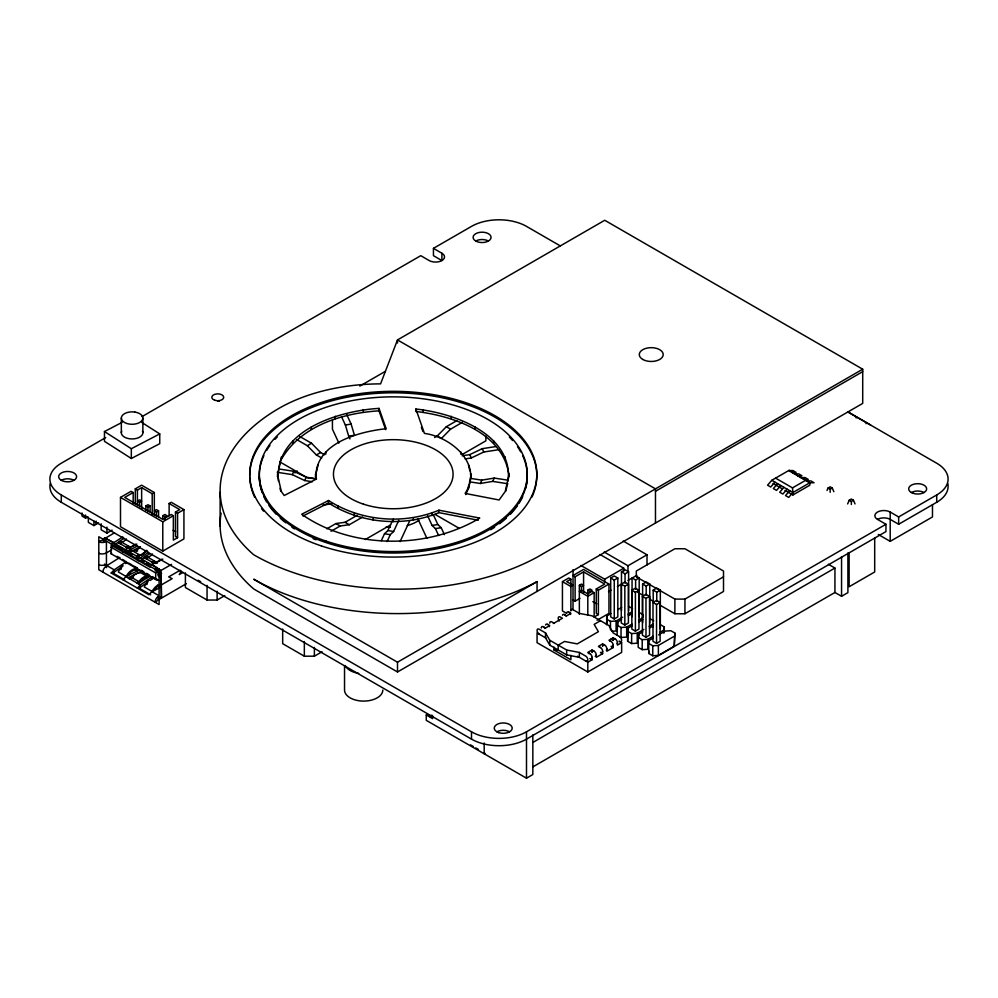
<?xml version="1.0" encoding="UTF-8"?>
<svg xmlns="http://www.w3.org/2000/svg" width="998" height="998" viewBox="0 0 998 998"><rect width="100%" height="100%" fill="white"/><g stroke="black" fill="none" stroke-linecap="round" stroke-linejoin="round"><path stroke-width="1.5" d="M153.23 577.206L158.595 580.3L155.7 579.526L110.878 553.641L111.651 544.209M155.7 579.526L155.7 572.977L158.595 571.318L158.595 574.312M159.705 572.228L161.614 573.326L160.578 574.199L161.214 575.409L159.106 576.632L158.383 575.996A5.876 3.393 0 0 1 159.705 572.228L159.081 570.844A5.876 3.393 -60 0 1 155.152 570.108L154.964 569.172L157.073 567.949L157.809 569.11L159.081 568.648L159.081 570.844M102.769 572.041L102.956 570.881A5.876 3.393 -60 0 1 106.886 565.616L114.209 569.846L114.209 572.041L112.936 573.052L111.202 572.989L114.209 569.846L126.534 561.537M856.371 416.815L856.184 417.975M866.276 422.528L866.077 423.688M606.485 624.773L607.096 615.816L611.05 613.533M617.051 635.152L617.662 621.929L621.629 619.633M643.847 629.414L637.235 633.231L637.235 643.211L631.622 643.56L627.63 641.252L627.63 631.272L628.241 628.029L632.196 625.746M627.63 641.252L628.241 628.029M653.104 636.275L647.814 639.331L647.814 649.311L642.201 649.661L638.196 647.353L638.196 637.373L638.807 634.129L642.774 631.846M658.63 634.89L665.242 631.073L670.868 630.724L674.86 633.031L674.249 646.255L658.381 655.412L652.767 655.773L648.775 653.465L648.775 643.485L649.386 640.242L653.353 637.947M648.775 653.465L649.174 651.295M663.682 633.019L664.281 626.931L660.289 624.623M674.249 646.255L674.86 633.031M278.38 480.974C273.951 430.587 338.983 410.689 379.015 408.394L386.164 428.691C357.92 431.835 313.946 443.574 315.917 479.065M277.394 476.645L281.349 456.897M315.368 476.645L318.025 465.006M509.142 474.212L505.2 491.527L499.125 499.986L465.105 493.411C483.943 464.868 451.657 436.974 424.437 433.394L415.867 409.03C453.504 413.01 513.097 433.781 508.157 480.974M465.679 494.596L468.524 488.284L471.181 474.212M505.861 491.078L507.495 483.868M158.383 584.778L158.744 587.834L161.214 586.836M158.383 596.205L157.921 597.528L159.106 599.486L186.352 583.68M826.993 490.48L828.053 488.034L830.161 486.812L832.282 488.034L833.866 491.702M847.639 503.915L849.223 500.248L851.344 499.025L853.452 500.248L855.037 503.915M277.207 472.291L292.289 474.624L293.836 471.293L306.249 477.219L315.493 478.641M292.289 474.624L304.702 480.549L306.249 477.219M381.286 540.716L384.517 533.755L387.848 530.587L392.351 520.881M387.062 541.615L390.293 534.641L393.624 531.485L398.776 520.382M400.061 541.64L409.716 520.831M469.509 481.809L480.288 483.481L481.834 480.15L494.26 478.067L507.82 480.163M480.288 483.481L492.713 481.398L494.26 478.067M181.349 571.081L179.228 574.586L183.008 572.403M281.349 459.329C300.922 425.672 342.289 413.147 379.015 410.827L385.652 429.676M122.954 579.776L125.91 576.595L139.583 569.833M806.671 480.924L810.9 480.924L814.069 482.758L809.84 482.758L789.119 470.295L771.778 480.312L767.549 485.19L770.718 487.024L774.947 482.146M777.592 483.668L773.363 488.558L776.531 490.38L780.76 485.502M783.941 487.336L779.712 492.214L782.881 494.047L787.11 489.157M789.755 490.692L785.526 495.569L788.694 497.403L792.923 492.525L809.84 482.758L809.84 485.19L792.923 494.958L784.989 490.38M434.592 437.498L437.249 435.964L446.343 426.707L456.81 420.669M462.348 422.354L450.572 429.152L441.478 438.409L437.249 435.964M104.802 538.533L114.483 532.82M152.632 576.595L140.381 584.953L137.375 588.096L139.109 588.159L147.729 582.133M158.757 588.234L151.921 591.614L148.914 594.758L111.202 572.989M159.081 597.939L157.073 600.946L154.964 602.168L155.152 601.021A5.876 3.393 -60 0 1 157.447 597.041M147.23 550.522L138.273 556.635L137 555.898L138.934 554.576A7.522 3.967 -64 0 0 142.065 554.813M148.527 552.293L140.381 557.857L139.109 558.319L136.477 556.797M141.541 559.254L149.688 553.703M125.91 576.595L138.273 583.73L149.787 575.871M150.174 580.462L152.632 578.79M130.376 548.339A11.564 7.161 -56 0 1 126.072 547.141L118.288 542.65L120.234 541.34A7.747 4.117 -63.7 0 0 126.422 538.957M155.389 563.421A11.564 7.161 -56 0 1 152.083 562.161L144.298 557.67L146.244 556.348A7.747 4.117 -63.7 0 0 152.432 553.977M112.936 543.199L122.841 536.924M115.444 544.11L124.076 538.296M114.209 572.041L122.841 566.228M137 582.994L138.947 581.684A11.203 5.951 -63.7 0 1 148.714 577.306L143.038 574.037A11.203 6.986 -55.7 0 0 131.586 577.43L129.303 578.553M105.713 437.573L61.29 463.222A38.872 22.443 0 0 0 61.29 494.958L61.29 502.281L471.505 739.131A38.872 22.443 0 0 0 526.495 739.131L885.962 531.585L885.962 524.262L877.504 519.384A8.97 5.177 0 0 1 877.504 512.049A8.97 5.177 0 0 1 890.191 512.049L898.649 516.939L936.71 494.958A38.872 22.443 0 0 0 936.71 463.222L847.651 411.8L870.668 425.061M142.065 416.578L420.757 255.675L429.215 260.565A8.97 5.177 0 0 0 441.902 260.565A8.97 5.177 0 0 0 441.902 253.243L433.444 248.352L433.444 255.675L441.902 260.565L441.902 253.243M433.444 248.352L471.505 226.384A38.872 22.443 0 0 1 526.495 226.384L560.227 245.857M169.124 515.716L169.124 503.503L171.244 502.281L183.931 509.616L183.931 538.908L162.786 551.121L120.496 526.707L120.496 497.403L131.062 491.303L133.183 492.525L133.183 503.204M135.291 504.115L135.291 488.858L141.641 485.19L154.328 492.525L154.328 515.342M82.011 512.972L82.011 516.078L85.578 518.137L87.949 516.764M133.183 492.525L124.725 497.403L162.786 519.372L171.244 514.494L173.353 515.716L173.353 540.13L177.582 537.685L177.582 513.271L183.931 509.616M135.291 488.858L137.412 490.08L141.641 487.635L152.207 493.736L154.328 492.525M96.145 524.237L98.528 522.865M88.36 517.887L88.36 522.391L93.912 525.597L96.02 524.374L96.145 521.131M139.52 502.281L141.641 501.071L139.52 499.848L137.412 501.071L139.52 502.281L139.52 506.797M145.87 510.452L145.87 505.949L147.978 504.726L150.099 505.949L150.099 511.962M145.87 505.949L147.978 507.171L150.099 505.949M359.829 386.089L385.39 371.318M101.16 523.775L101.16 529.788L106.936 533.119L112.125 530.125M157.073 567.949L105.052 537.91L102.944 539.132L103.131 540.08A5.876 3.393 -60 0 0 105.426 541.403M158.557 510.826L156.437 509.616L154.328 510.826L156.437 512.049L158.557 510.826L158.557 516.839M162.786 515.716L164.895 514.494L167.015 515.716L164.895 516.939L162.786 515.716L162.786 518.723M177.582 537.685L175.473 536.475L175.473 512.049L179.702 509.616L169.124 503.503M111.714 549.848L106.424 552.892A5.876 3.393 0 0 1 99.9 553.665L98.802 553.241M120.496 497.403L162.786 521.817L173.353 515.716M110.878 553.641L111.651 553.191M296.843 439.656L307.309 445.707L311.538 443.262L320.62 452.518L324.624 454.826M106.886 565.616L119.785 557.508M307.309 445.707L316.391 454.951L320.62 452.518M159.505 598.176L160.99 598.326L161.601 596.966L160.99 570.469L171.569 564.357M180.189 570.22L168.662 576.881L172.18 578.653L161.614 584.753M326.82 528.815L335.964 523.538L345.059 522.291L357.059 515.367M462.348 454.402L485.889 440.817L485.889 436.238M331.049 531.26L340.193 525.971L349.288 524.736L362.623 517.039M185.403 572.877L185.403 587.535L207.06 600.035L217.115 600.035L224.762 595.619M365.28 539.531L390.605 524.911M282.671 629.039L282.671 643.685L304.34 656.197L314.382 656.197L322.03 651.781M862.709 369.21L537.061 557.221A203.442 117.452 0 0 1 253.717 554.776A201.359 116.255 0 0 1 279.091 408.282A144.398 83.37 0 0 1 380.587 383.868L397.503 339.919L604.726 220.271L862.709 369.21L862.709 403.404L397.503 671.978L253.717 588.97A201.359 116.255 0 0 1 221.107 513.097M655.474 491.303L862.709 371.655M537.061 581.634A203.442 117.452 0 0 1 253.717 579.202L397.503 662.21L537.061 581.634L537.061 591.402M566.44 613.259L562.435 610.938L562.435 581.634L568.785 577.979L570.893 579.202L570.893 585.302M570.893 579.202L566.664 581.634L573.014 585.302L570.893 586.525L562.435 581.634M608.955 584.08L583.581 569.434L573.014 575.534L575.122 576.757L583.581 571.879L604.726 584.08L596.268 588.97L596.268 613.383L598.388 614.606L598.388 590.18L608.955 584.08L608.955 613.383L597.066 620.245M579.351 585.302L581.472 584.08L583.581 585.302L581.472 586.525L579.351 585.302L579.351 614.294M580.936 565.467L604.726 579.202L623.762 568.211L623.762 571.143M604.202 552.031L627.991 565.766L647.016 554.788L647.016 565.043M587.81 590.18L589.93 588.97L592.039 590.18L589.93 591.402L587.81 590.18L587.81 594.696M610.701 578.029L614.257 575.971L617.824 578.029L617.824 616.889L614.257 618.947L610.701 616.889L610.701 578.029L614.257 580.087L617.824 578.029M621.48 610.651L621.48 571.804L625.047 569.746L628.615 571.804L628.615 610.651M573.014 599.948L575.122 601.17L579.963 598.388M621.48 571.804L625.047 573.862L628.615 571.804M594.159 592.625L592.039 591.402L587.81 593.847L581.472 590.18L579.351 591.402L587.81 596.293L594.159 592.625L594.159 617.038L598.388 614.606M553.379 623.5L562.435 618.261L560.327 617.038A2.994 1.722 60 0 0 558.281 617.675A2.994 1.722 60 0 0 559.267 620.993M608.531 591.652L611.075 590.192M617.413 586.525L624.835 582.071L628.403 584.129L628.403 622.989L624.835 625.047L621.267 622.989L621.267 584.129L624.835 586.188L628.403 584.129M627.991 580.424L636.874 575.297M775.583 478.117L792.499 487.885L806.035 480.063M632.058 616.764L632.058 577.904L635.614 579.963L639.182 577.904L639.182 616.764M631.846 590.242L635.402 588.184L638.97 590.242L638.97 629.089L635.402 631.148L631.846 629.089L631.846 590.242L635.402 592.301L638.97 590.242M642.625 622.864L642.625 584.017L646.193 581.959L649.76 584.017L649.76 622.864M642.625 584.017L646.193 586.076L649.76 584.017M532.832 734.852L532.832 774.535L526.495 778.19L426.258 720.331L426.258 714.955L427.107 714.468L432.184 717.4M429.502 716.502L431.897 715.117M617.662 609.716L621.629 607.42M642.413 596.342L645.98 594.284L649.548 596.342L649.548 635.202L645.98 637.26L642.413 635.202L642.413 596.342L645.98 598.401L649.548 596.342M653.203 602.555L653.203 590.117L656.759 588.059L660.327 590.117L660.327 628.965M600.497 620.706L594.159 624.374L598.388 631.697L577.243 643.897L564.556 641.465L558.206 645.12L558.206 650.01L554.04 650.035L554.04 647.103M828.053 488.034L830.161 489.257L832.282 488.034M653.203 590.117L656.759 592.176L660.327 590.117M606.485 619.059L610.477 621.367L616.09 621.018L622.702 617.201M627.991 614.144L631.959 611.861M628.241 615.816L632.208 613.533M652.991 602.443L656.547 600.384L660.115 602.443L660.115 641.302L656.547 643.361L652.991 641.302L652.991 602.443L656.547 604.501L660.115 602.443M617.051 625.172L621.043 627.48L626.669 627.118L631.959 624.074M638.57 620.257L642.525 617.962L643.136 614.718L639.144 612.41M638.807 621.929L642.774 619.633M594.159 651.232L592.039 650.01L587.81 652.442L589.93 653.665M604.726 645.12L602.617 643.897L598.388 646.342L600.497 647.565M615.304 639.019L613.184 637.797L608.955 640.242L611.075 641.465M849.223 500.248L851.344 501.47L853.452 500.248M660.252 605.299L674.885 613.758L684.94 613.758L723.513 591.477L723.513 571.031L684.94 548.75L674.885 548.75L636.3 571.031L636.3 576.881L674.885 599.099L684.94 599.099L723.513 576.832M649.137 626.357L653.104 624.062L653.104 626.919M577.405 656.21L587.81 662.21L592.039 659.778L592.039 657.333M602.617 651.232L602.617 653.665L596.268 657.333L596.268 654.888M613.184 645.12L613.184 647.565L606.846 651.232L606.846 648.787M546.205 638.196L537.061 632.919L537.061 642.687L587.81 671.978L621.642 652.442L621.642 642.687L617.413 645.12L617.413 642.687M649.386 628.029L653.353 625.734M659.715 632.458L663.682 630.175M648.775 643.485L652.767 645.781L658.381 645.432L674.249 636.275M485.04 753.29L484.192 753.777L484.192 742.986M61.29 494.958L471.505 731.808A38.872 22.443 0 0 0 526.495 731.808L885.962 524.262M877.504 519.384A8.97 5.177 0 0 1 890.191 519.384L898.649 524.262L936.71 502.281A38.872 22.443 0 0 0 947.763 483.481M532.957 742.4L834.939 568.049L834.939 592.475L532.957 766.826M878.302 534.491L890.191 541.353L932.481 516.939L932.481 504.726M834.939 592.475L841.564 596.293L847.901 592.625L847.901 552.954M141.828 422.466L159.742 433.918L159.742 443.686L131.324 458.481L104.466 441.316L104.466 431.548L122.043 422.379M104.466 431.548L131.324 448.713L159.742 433.918M315.368 474.212L316.466 479.028L284.205 495.507L281.349 491.527L277.394 474.212M328.542 500.522L301.67 514.244C351.857 549.611 427.693 549.399 479.751 518.087L438.92 510.19C403.541 524.898 360.877 521.218 328.542 500.522L328.542 502.967C360.877 523.663 403.541 527.343 438.92 512.635L478.242 520.245M303.018 515.991L328.542 502.967M126.072 547.141L128.343 546.018A7.747 4.803 -56 0 0 135.578 544.247M136.851 544.085L124.638 549.96L132.534 554.514M137.599 545.981L128.031 550.721L129.303 551.445L131.574 550.322A7.51 4.653 -56 0 0 140.107 546.817M129.391 552.243L140.331 546.829M152.083 562.161L154.353 561.038A7.747 4.803 -56 0 0 161.589 559.254M150.648 564.98L162.849 559.105M128.031 577.817L141.691 571.056M129.391 579.339L132.123 577.992M122.891 565.267A11.564 6.138 -63.7 0 0 118.313 571.966L126.097 576.457L128.38 575.335A7.747 4.803 -56 0 1 137.662 570.744L134.967 569.184M148.877 580.262A11.564 6.138 -63.7 0 0 144.298 586.961L152.083 591.452L154.353 590.329A7.747 4.803 -56 0 1 157.247 586.749M462.099 455.799L469.796 454.601L482.221 448.676L495.781 446.58M465.18 458.893L471.343 457.945L483.768 452.019L498.838 449.686M104.516 540.367L100.923 540.592L98.802 541.814L99.9 542.226A5.876 3.393 0 0 0 106.424 541.465M107.06 538.608L105.788 539.07L105.052 537.91M105.139 538.221L114.209 542.737M345.358 424.986L351.134 424.1L354.465 435.278L348.689 436.163L345.358 424.986L341.478 416.64M322.903 505.138L332.147 503.703M427.568 515.716L432.084 525.422L437.86 524.536L441.191 527.692L444.422 534.654M432.084 525.422L435.415 528.591L441.191 527.692M611.886 631.26L616.09 630.998L616.09 621.018M627.63 631.272L631.622 633.58L637.235 633.231M570.968 610.352A2.994 1.722 60 0 1 573.014 609.716L579.351 613.383L592.039 615.828L608.955 625.596L613.184 632.919L621.043 637.46L626.669 637.098L626.669 627.118M638.196 637.373L642.201 639.681L647.814 639.331M791.863 472.378L796.092 472.378L792.923 470.545L788.694 470.545L809.84 482.758M794.508 473.9L798.737 473.9L801.905 475.734L797.676 475.734M800.858 477.568L805.087 477.568L808.255 479.402L804.026 479.402M509.142 476.645C504.302 432.82 453.379 415.904 415.867 411.463L415.867 409.03M316.391 478.99L307.309 477.755L279.839 461.887M492.713 481.398L507.782 483.731M471.056 478.479L481.834 480.15M278.754 468.96L293.836 471.293M304.702 480.549L312.411 481.747M387.848 530.587L393.624 531.485M384.517 533.755L390.293 534.641M112.587 545.532L111.202 545.27L150.299 567.301M122.904 552.031L124.288 552.281M137.375 560.377L138.759 560.639M539.182 634.142A2.994 1.722 60 0 1 537.061 630.474A2.994 1.722 60 0 1 539.182 629.251L545.519 632.919L549.748 640.242L566.664 650.01L579.351 652.442L585.701 656.11A2.994 1.722 60 0 1 587.81 659.778A2.994 1.722 60 0 1 585.701 661M545.519 632.919L545.519 637.797L549.748 645.12L566.664 654.888L579.351 657.333L579.351 652.442M98.802 564.681L99.9 565.093A5.876 3.393 0 0 0 106.424 564.332M140.219 587.061L140.381 584.953L138.273 583.73M771.778 480.312L792.923 492.525L792.923 494.958M773.101 483.519L782.345 488.858M828.402 564.282L834.939 568.049M446.343 426.707L450.572 429.152M623.226 541.053L647.016 554.788M599.973 554.476L623.762 568.211M635.614 575.846L639.182 577.904M637.635 592.251L642.949 595.319M649.598 599.162L653.59 601.47M628.565 606.31L632.57 608.618M649.723 618.523L653.715 620.831M596.268 588.97L598.388 590.18M592.837 601.632L596.804 603.915M435.265 514.519L459.255 528.366M299.762 436.463L311.538 443.262M316.391 454.951L321.73 458.032M568.785 612.161L570.893 613.383L566.664 615.828L564.556 614.606M619.047 641.178L621.642 642.687M611.075 639.019L613.184 640.242A2.994 1.722 60 0 1 613.259 639.656M613.184 647.565L611.075 646.342A2.994 1.722 60 0 0 613.109 644.446A2.994 1.722 60 0 0 610.015 641.178M553.977 623.151L551.869 621.929A2.994 1.722 60 0 0 549.748 623.151M602.617 653.665L600.497 652.442A2.994 1.722 60 0 0 602.543 650.559A2.994 1.722 60 0 0 599.436 647.278M547.64 624.374L549.748 625.596L545.519 628.029L543.411 626.806M589.93 658.555L592.039 659.778M345.059 522.291L349.288 524.736M335.964 523.538L340.193 525.971M554.04 650.035L570.893 659.778L570.893 655.374M175.473 512.049L177.582 513.271M173.091 530.212L175.735 531.734M198.14 580.237L200.698 581.709M426.258 714.955L432.608 718.622L432.608 715.728M120.234 541.34L128.343 546.018M146.244 556.348L154.353 561.038M470.507 744.895L473.152 746.417M475.796 747.951L478.441 749.473M131.574 550.322L138.934 554.576L138.934 556.772M151.921 564.519L160.99 570.469M114.246 543.947L123.34 549.212M141.679 559.791L144.236 561.275M146.806 562.76L149.376 564.232M110.878 547.104L155.7 572.977M117.016 556.298L119.698 557.845M122.38 559.391L125.062 560.938M129.091 563.259L131.773 564.818M134.456 566.365L137.138 567.912M141.155 570.232L143.837 571.779M146.519 573.326L149.201 574.873M132.272 565.429L137.662 568.548A11.489 7.123 -56 0 0 126.097 576.457M158.245 580.424L154.203 578.091A11.489 6.1 -63.7 0 0 151.659 578.541M143.063 572.578L149.725 576.432M144.361 577.231L146.756 578.615M131.586 577.43L138.947 581.684L138.947 583.88A7.51 3.992 -63.7 0 1 146.257 578.254M112.936 573.052L124.688 579.826M139.109 588.159L150.648 594.82M151.921 591.614L157.809 595.02M106.636 567.662L104.516 564.007M482.221 448.676L483.768 452.019M469.796 454.601L471.343 457.945M433.357 514.818L437.86 524.536M435.415 528.591L438.646 535.552M417.913 518.935L426.932 538.359M346.618 414.345L351.134 424.1M348.689 436.163L349.974 438.945M338.896 443.112L332.434 429.19L332.434 420.033M160.578 597.054L161.214 598.276L161.214 575.409M421.406 427.231L422.927 431.535M468.524 465.006L469.846 470.831M470.52 473.738L471.181 476.645M280.026 488.197L280.688 491.078M792.499 487.885L792.923 492.525M106.437 565.217L106.424 542.887M936.71 494.958L936.71 502.281M898.649 516.939L898.649 524.262M890.191 512.049L890.191 541.353M874.697 538.034L874.697 571.979L849.123 586.737L849.123 552.805M851.344 501.47L851.344 504.514M841.564 556.61L841.564 596.293M830.161 489.257L830.161 492.301M684.94 599.099L684.94 613.758M674.885 599.099L674.885 613.758M664.281 626.931L664.281 632.632M658.381 645.432L658.381 655.412M656.759 592.176L656.759 601.495M656.547 604.501L656.547 643.361M655.474 523.039L655.474 488.858L397.503 339.919L397.503 343.025M652.767 645.781L652.767 655.773M646.193 586.076L646.193 595.394M645.98 598.401L645.98 637.26M642.201 639.681L642.201 649.661M638.807 634.129L638.807 638.408M635.614 579.963L635.614 589.294M635.402 592.301L635.402 631.148M631.622 633.58L631.622 643.56M627.991 565.766L627.991 571.629M625.047 573.862L625.047 583.181M624.835 586.188L624.835 625.047M621.043 627.48L621.043 637.46M617.662 621.929L617.662 624.773M614.257 580.087L614.257 618.947M613.184 637.797L613.184 640.242M610.477 621.367L610.477 629.925M607.096 615.816L607.096 624.374M604.726 579.202L604.726 582.133M602.617 643.897L602.617 646.342A2.994 1.722 60 0 1 605.537 645.781A2.994 1.722 60 0 1 606.223 650.16M592.039 650.01L592.039 652.442A2.994 1.722 60 0 1 595.207 652.168A2.994 1.722 60 0 1 595.207 656.397M587.81 596.293L587.81 614.793M587.81 662.21L587.81 671.978M583.581 571.879L583.581 592.812M581.472 586.525L581.472 591.028M575.122 576.757L575.122 601.17M573.014 569.671L573.014 609.716M570.893 586.525L570.893 610.938M566.664 650.01L566.664 654.888M549.748 640.242L549.748 645.12M526.495 731.808L526.495 778.19M505.2 456.897L505.2 459.329M493.623 440.754L493.623 443.199M475.21 426.907L475.21 429.34M471.505 731.808L471.505 739.131M468.524 485.851L468.524 488.284M460.739 451.72L460.739 454.165M451.208 416.266L451.208 418.711M438.92 510.19L438.92 512.635M432.221 513.159L432.221 515.604M423.264 409.592L423.264 412.024M413.434 517.65L413.434 520.095M397.503 662.21L397.503 671.978M393.274 519.185L393.274 521.63M379.015 408.394L379.015 410.827M373.102 517.65L373.102 520.095M363.284 409.592L363.284 412.024M354.315 513.159L354.315 515.604M344.535 665.741L344.535 690.055A19.137 11.053 0 0 0 363.671 701.095A19.137 11.053 0 0 0 382.808 690.055M338.185 506.011L338.185 508.456M335.34 416.266L335.34 418.711M325.81 451.72L325.81 454.165M314.382 647.403L314.382 656.197M311.339 426.907L311.339 429.34M304.34 641.552L304.34 656.197M292.925 440.754L292.925 443.199M220.134 492.189L220.134 526.37M217.115 591.253L217.115 600.035M207.06 585.389L207.06 600.035M164.895 516.939L164.895 519.946M162.786 521.817L162.786 551.121M156.437 512.049L156.437 516.565M152.207 493.736L152.207 515.105M147.978 507.171L147.978 511.675M142.864 418.075L142.864 432.72M141.641 487.635L141.641 509.005M137.412 490.08L137.412 505.574M131.324 448.713L131.324 458.481M121.332 418.075L121.332 432.72M106.936 527.106L106.936 533.119M93.912 521.093L93.912 525.597M85.578 515.03L85.578 518.137M496.879 731.808A8.97 5.177 0 0 1 509.579 731.808M911.336 492.525A8.97 5.177 0 0 1 924.023 492.525M475.734 241.029A8.97 5.177 0 0 0 490.754 238.709A8.97 5.177 0 0 0 479.764 232.359A8.97 5.177 0 0 0 475.734 241.029A8.97 5.177 0 0 1 488.421 241.029M61.29 480.312A8.97 5.177 0 0 0 76.297 477.992A8.97 5.177 0 0 0 65.307 471.642A8.97 5.177 0 0 0 61.29 480.312A8.97 5.177 0 0 1 73.977 480.312M61.29 502.281A38.872 22.443 0 0 1 50.237 483.481M217.764 401.171A5.976 3.456 0 0 1 219.311 401.283M142.489 431.111A10.766 6.213 0 0 1 132.098 438.945L129.303 438.733A10.766 6.213 0 0 1 121.694 431.111M294.984 472.952A115.88 66.903 0 0 1 297.192 470.994M249.737 475.672A143.537 82.871 0 0 1 412.012 393.511A143.537 82.871 0 0 1 531.922 497.116M263.522 511.126A143.537 82.871 0 0 1 261.576 508.643M254.627 497.116A143.537 82.871 0 0 1 249.749 477.106M522.678 455.649A133.969 77.345 0 0 1 393.274 553.017A133.969 77.345 0 0 1 263.871 455.649M266.591 450.51A133.969 77.345 0 0 1 269.959 445.445M274.999 439.345A133.969 77.345 0 0 1 277.244 436.999M509.292 436.999A133.969 77.345 0 0 1 512.623 440.542M517.488 446.705A133.969 77.345 0 0 1 520.694 451.795M527.218 478.079A133.969 77.345 0 0 1 525.746 488.184M522.678 496.667A133.969 77.345 0 0 1 519.172 503.092M517.488 505.624A133.969 77.345 0 0 1 510.44 514.157M506.285 518.187A133.969 77.345 0 0 1 499.561 523.738M494.609 527.243A133.969 77.345 0 0 1 490.704 529.738M315.979 539.818A133.969 77.345 0 0 1 313.123 538.633M294.522 528.915A133.969 77.345 0 0 1 291.927 527.243M285.802 522.827A133.969 77.345 0 0 1 280.263 518.187M276.109 514.157A133.969 77.345 0 0 1 269.048 505.624M266.591 501.807A133.969 77.345 0 0 1 263.871 496.667M262.137 492.463A133.969 77.345 0 0 1 259.305 476.645M418.836 520.345A32.897 18.987 0 0 1 407.184 525.597M390.418 527.306A32.897 18.987 0 0 1 386.139 526.932M566.664 613.383A2.994 1.722 60 0 1 568.236 611.924A2.994 1.722 60 0 1 570.606 614.444M545.594 624.998A2.994 1.722 60 0 1 547.353 624.237A2.994 1.722 60 0 1 549.461 626.644M562.51 615.23A2.994 1.722 60 0 1 566.041 616.178M541.29 628.029A2.994 1.722 60 0 1 542.6 626.532A2.994 1.722 60 0 1 544.896 628.391M613.471 639.182A2.994 1.722 60 0 1 616.352 639.955A2.994 1.722 60 0 1 617.126 643.735M588.433 653.515A2.994 1.722 60 0 1 591.752 655.948A2.994 1.722 60 0 1 590.479 658.78M619.533 636.574A2.994 1.722 60 0 1 621.642 640.242A2.994 1.722 60 0 1 619.533 641.465M358.719 673.376A19.137 11.053 0 0 1 345.183 665.566M152.083 591.452A11.489 7.123 -56 0 1 158.532 584.628M121.145 543.548A11.489 6.1 -63.7 0 1 118.288 542.65M157.422 563.134A11.564 7.161 -56 0 1 156.387 563.359M147.155 558.568A11.489 6.1 -63.7 0 1 144.298 557.67M146.195 550.335A7.522 3.967 -64 0 1 144.286 553.079M143.562 553.79A7.522 3.967 -64 0 1 142.814 554.377M146.756 584.591A7.747 4.117 -63.7 0 1 147.355 583.593M137.674 550.809A11.203 6.936 -56 0 1 136.614 551.457M125.673 563.533A11.489 6.1 -63.7 0 1 128.218 563.097M120.783 569.596A7.747 4.117 -63.7 0 1 121.369 568.598M132.859 577.705A7.522 4.691 -55.7 0 1 133.607 576.844M134.88 412.074L132.098 411.862A10.766 6.213 0 0 0 121.419 417.264A10.766 6.213 0 0 0 129.303 424.075L132.098 424.287A10.766 6.213 0 0 0 142.764 418.886A10.766 6.213 0 0 0 134.88 412.074M159.106 571.555L98.802 536.749L98.802 569.746L159.106 604.563L159.106 571.555M214.77 400.285A5.976 3.456 0 0 0 223.739 397.291A5.976 3.456 0 0 0 214.77 394.31A5.976 3.456 0 0 0 214.77 400.285M498.738 732.619A8.97 5.177 0 0 0 512.199 728.141A8.97 5.177 0 0 0 498.738 723.65A8.97 5.177 0 0 0 498.738 732.619M913.195 493.349A8.97 5.177 0 0 0 926.655 488.858A8.97 5.177 0 0 0 913.195 484.367A8.97 5.177 0 0 0 913.195 493.349M321.506 545.981A143.537 82.871 0 0 0 536.812 474.212A143.537 82.871 0 0 0 321.506 402.431A143.537 82.871 0 0 0 321.506 545.981M326.284 541.19A133.969 77.345 0 0 0 527.243 474.212A133.969 77.345 0 0 0 326.284 407.221A133.969 77.345 0 0 0 326.284 541.19M363.372 504.115A59.805 34.531 0 0 0 453.08 474.212A59.805 34.531 0 0 0 363.372 444.297A59.805 34.531 0 0 0 363.372 504.115M642.787 359.455A11.964 6.911 0 0 0 662.797 356.348A11.964 6.911 0 0 0 648.151 347.89A11.964 6.911 0 0 0 642.787 359.455"/></g></svg>
